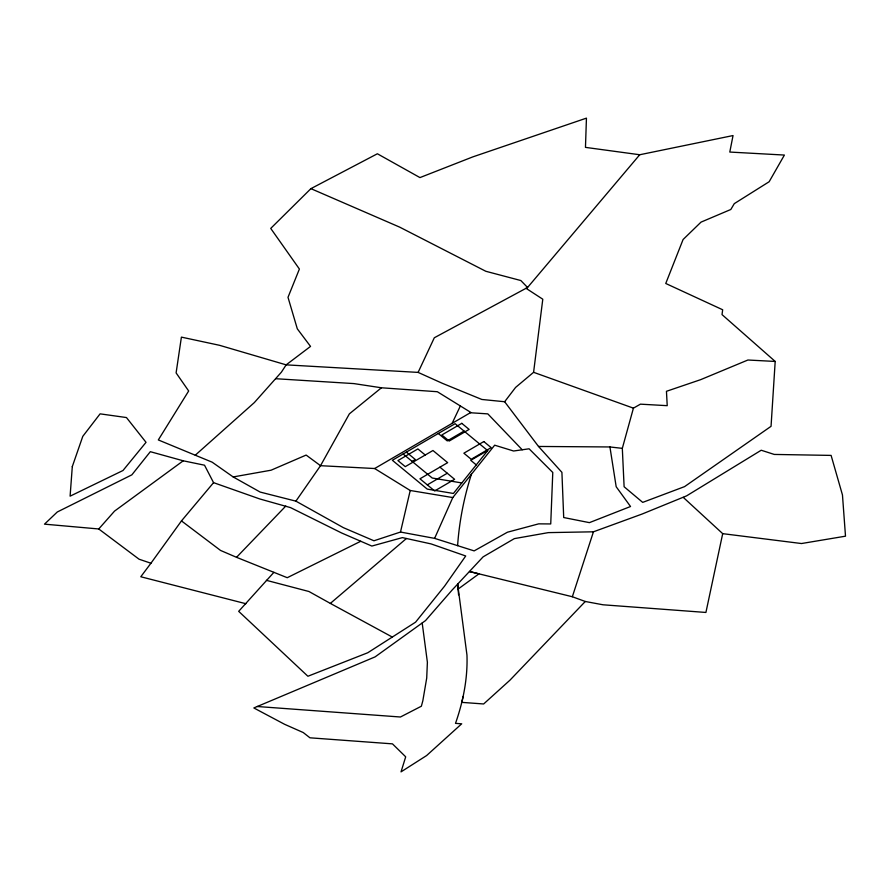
<?xml version="1.0" encoding="UTF-8"?>
<svg xmlns="http://www.w3.org/2000/svg" width="890" height="890" viewBox="0 0 890 890"><rect width="100%" height="100%" fill="white"/><g stroke="black" fill="none" stroke-linecap="round" stroke-linejoin="round"><path stroke-width="1.33" d="M775.19 361.44L771.052 426.321L684.577 486.619L642.702 502.383L624.113 486.752L622.321 448.36L633.424 408.154L640.422 404.16L667.222 405.673L666.454 391.3L700.653 379.663L747.9 360.016L775.19 361.44L722.024 314.604L722.669 309.764L665.753 283.476L683.086 239.521L701.02 222.122L730.823 209.484L734.283 203.643L769.149 181.738L784.402 155.06L729.789 152.056L733.037 135.558L639.732 154.749L585.464 147.373L586.443 118.136L472.846 156.874L419.958 177.588L377.382 153.77L310.91 188.647L270.727 228.407L299.396 269.036L288.004 297.316L297.305 328.822L310.532 346.41L286.157 364.856L281.396 372.165L254.317 402.603L195.255 455.213L158.32 439.938L188.669 390.977L176.109 372.91L181.404 337.121L219.507 345.298L286.157 364.856L418.111 372.398L442.33 383.301L481.835 399.465L504.641 401.735L538.517 446.457L561.913 472.356L563.704 517.535L589.414 522.641L630.532 506.51L616.18 486.73L609.928 446.958L538.517 446.457M457.605 545.648C459.273 521.407 464.024 497.399 471.422 474.259M504.641 401.735L515.588 387.428L533.588 372.309L542.789 299.218L526.046 288.316L527.57 287.481L639.732 154.749M683.253 497.365L722.702 533.655L801.49 543.534L845.5 536.181L842.463 494.962L831.104 455.402L774.256 454.434L761.217 450.24L686.591 495.864L642.191 514.008L593.441 531.808L548.34 532.62L514.331 538.628L483.103 556.862L451.942 590.237L425.509 620.597L375.102 656.876L253.828 707.951L284.589 724.293L303.245 732.548L309.954 737.81L392.468 743.862L405.695 756.823L401.034 771.864L426.599 755.566L461.699 723.815L455.502 723.359C463.189 701.476 467.795 678.336 466.961 655.073L457.649 584.152L458.584 594.843M722.702 533.655L705.915 612.453L603.019 604.788L585.286 601.484L572.348 596.745L469.475 571.525L478.942 573.85L458.039 589.124M463.156 696.492L461.776 702.366L483.648 703.968L509.937 680.194L585.286 601.484M233.18 476.94L260.158 492.07L295.903 501.148L343.384 527.659L373.956 540.775L400.489 532.042L410.223 490.49L374.657 468.529L320.522 465.693L306.138 455.068L271.061 470.209L233.18 476.94L212.154 462.177L195.255 455.213M572.348 596.745L593.441 531.808M434.609 538.372L452.788 497.566L494.673 445.189L513.597 451.007L529.094 448.794L552.779 472.468L550.732 523.943L538.673 523.854L507.422 532.22L474.147 550.888L434.609 538.372L400.489 532.042M418.111 372.398L434.309 337.766L527.57 287.481L520.85 280.539L485.829 271.283L399.688 227.139L310.91 188.647M452.12 423.351L460.364 405.951M295.903 501.148L320.522 465.693L349.37 413.861L381.432 387.784L437.324 391.722L470.843 412.437L374.657 468.529M273.897 572.337L238.687 611.341L307.896 676.255L367.77 652.748L415.586 622.166L444.577 586.132L465.715 555.983L431.116 543.923L402.391 537.616L371.842 546.059L341.649 532.999L290.596 507.634L259.735 498.945L213.567 482.658L204.522 465.203L183.24 460.798L150.321 451.686L131.865 474.837L57.283 511.995L44.5 524.154L98.746 528.971L139.074 559.209L150.933 563.236L181.471 520.906L213.567 482.658M150.933 563.236L140.787 576.753L245.851 603.709M98.746 528.971L114.554 511.094L183.24 460.798M181.471 520.906L220.553 550.443L236.529 557.318L285.779 506.076M266.41 580.336L308.941 591.505L330.346 603.409L406.396 538.528M412.092 461.387L415.307 459.518L406.363 452.109M464.068 431.083L447.247 440.895L438.292 433.486M427.311 484.872L447.27 473.235M487.575 450.518L470.754 460.33L476.261 464.88M360.75 541.265L287.248 577.699L236.529 557.318M275.722 378.717L353.964 383.601L381.432 387.784M470.32 412.738L487.82 413.883L522.219 449.773M257.232 706.504L400.444 717.006L421.37 706.215L422.839 700.764L426.711 678.08L427.389 662.271L422.194 622.989M609.928 446.958L622.321 448.36M461.821 482.947L432.228 478.03L403.148 453.989M410.223 490.49L452.788 497.566M533.588 372.309L633.424 408.154M330.346 603.409L392.134 636.962M425.231 455.013L417.877 448.938L397.919 460.575L405.273 466.649L432.963 450.507L447.659 462.655L419.958 478.798L434.654 490.946L454.612 479.31L439.916 467.161M72.301 466.594L70.099 496.164L122.998 470.499L146.027 442.33L126.458 417.555L100.092 413.85L82.781 436.356L72.301 466.594M487.676 450.607L453.411 493.461L427.245 489.111L392.368 460.275L455.113 423.685L487.676 450.607M461.788 423.34L441.829 434.976L449.172 441.051L469.13 429.414L461.788 423.34M483.826 441.562L463.868 453.199L471.211 459.273L491.169 447.637L483.826 441.562"/></g></svg>
